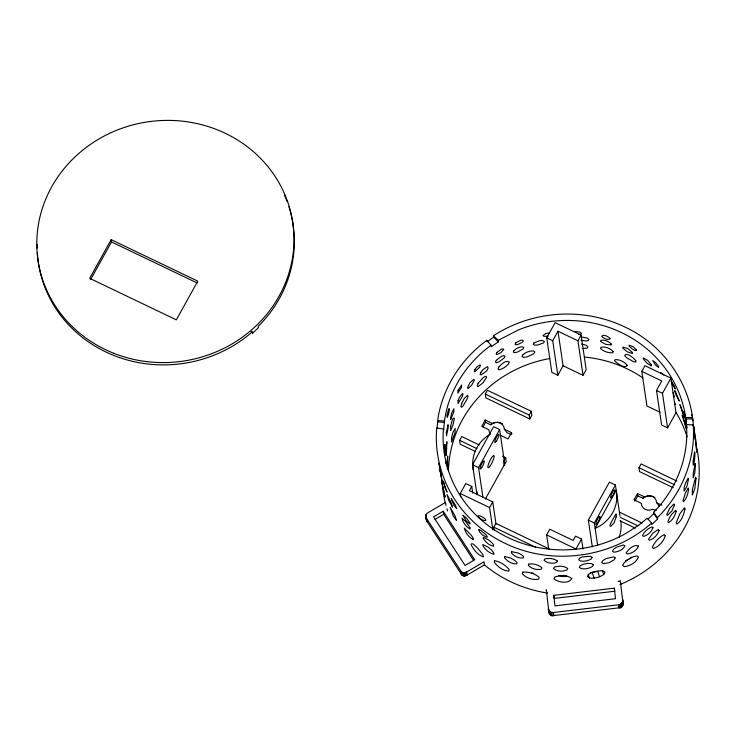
<?xml version="1.0" encoding="UTF-8"?>
<svg xmlns="http://www.w3.org/2000/svg" width="736" height="736" viewBox="0 0 736 736"><rect width="100%" height="100%" fill="white"/><g stroke="black" fill="none" stroke-linecap="round" stroke-linejoin="round"><path stroke-width="1.1" d="M426.052 514.565L425.693 516.258L426.374 518.208L461.518 572.01L463.882 572.856L466.33 572.185L484.012 561.78L484.463 564.852L466.79 575.248L464.333 575.929L461.969 575.083L427.046 521.557C426.07 518.889 424.718 514.124 428.122 512.624L445.501 502.44L445.961 505.512M622.978 604.808C621.368 590.76 625.876 609.877 618.948 607.835L553.886 615.535C547.704 618.718 547.4 600.732 549.277 613.539M447.7 468.869L447.681 456.062L447.083 461.288L447.378 469.246M510.894 434.498L506.856 432.566L504.316 429.143A7.7 7.231 -8.4 0 0 492.936 423.2L490.572 424.755L485.558 422.354L485.217 420.044L492.448 423.513M659.171 506.055L656.632 502.624A7.7 7.231 -8.4 0 0 645.251 496.68L642.878 498.244L637.827 495.825L637.486 493.525L644.745 497.002M660.827 373.529L660.882 372.609L663.826 375.13M437.046 428.481L438.205 416.705A128.772 120.934 -8.4 0 1 481.243 344.65L486.846 340.317L491.013 345.267L491.234 346.72L498.438 341.789L498.217 340.326L493.396 335.782L494.15 335.276A128.772 120.934 -8.4 0 1 624.928 327.023C663.338 344.761 691.141 383.879 693.422 426.328L693.22 424.948L686.421 424.617L686.762 431.084A121.992 114.568 -8.4 0 1 681.453 466.707L678.978 473.57A121.992 114.568 -8.4 0 1 655.187 510.674L653.614 512.238L653.816 513.618L657.598 519.036L651.802 524.446L651.599 523.057L647.22 518.264L638.25 525.522L625.48 533.664A121.992 114.568 -8.4 0 1 447.47 467.618L445.666 460.644A121.992 114.568 -8.4 0 1 443.219 432.023L443.468 428.968L436.77 428.048L436.457 431.848A128.772 120.934 -8.4 0 0 504.942 543.288C552.138 566.324 612.426 557.98 651.599 523.057M443.468 428.968L443.679 430.348C444.259 418.858 446.485 407.477 450.892 396.741A121.992 114.568 -8.4 0 1 485.65 349.416L491.013 345.267M548.467 609.132L549.948 611.809L553.076 612.545L618.866 604.753L621.221 603.814L622.527 601.744M603.741 574.457L604.974 572.102L602.922 570.796C597.945 570.547 592.958 571.771 588.644 574.273L587.356 576.463L589.472 577.962C594.495 578.827 599.61 577.318 603.741 574.457L602.434 570.842M111.164 239.632L89.7 278.328L176.318 319.847L197.791 281.152L111.164 239.632L111.504 241.932L90.583 279.643M475.511 451.536L460.193 444.194L459.632 440.358L461.739 436.558L479.09 444.884M485.309 394.073L487.416 390.273L531.328 411.323L531.889 415.159L529.782 418.959L485.88 397.909L485.309 394.073L529.221 415.113L529.782 418.959M485.217 420.044L481.749 426.31L488.943 429.833A7.7 7.231 -8.4 0 0 490.544 434.019M483.074 426.825L485.558 422.354M476.992 494.767L472.549 464.701L493.644 426.678L499.634 429.539L504.74 464.103M460.736 496.864L460.248 493.516L465.778 483.534L471.767 486.404L472.76 493.102M563.086 365.774L557.824 375.259L551.834 372.388L546.728 337.833L555.146 322.653L581.09 335.092L586.196 369.656L583.041 375.342L563.086 365.774L557.98 331.218L577.935 340.777L583.041 375.342M482.982 497.674L478.538 467.572L499.634 429.539M471.767 486.404L469.393 490.691L492.743 501.888L496.036 524.188M557.824 375.259L552.718 340.694L557.98 331.218M504.316 429.198L511.566 432.676L508.088 438.932L500.83 435.454L500.324 435.776M502.578 456.145L505.641 457.608L503.534 461.408L504.105 465.244M529.221 415.113L531.328 411.323M485.309 499.128L506.212 461.454L505.641 457.608M577.935 340.777L581.09 335.092M492.881 529.883L489.587 507.582L492.743 501.888M494.298 530.454L493.81 527.188L495.917 523.397L548.918 548.808M548.789 549.433L546.646 534.934L549.801 529.248L573.16 540.436L575.534 536.148L581.523 539.019L583.004 549.056M641.801 371.395L644.957 365.709L670.91 378.148L676.007 412.703L667.589 427.883L661.6 425.012L656.503 390.448L661.765 380.963L641.801 371.395L646.907 405.959L659.879 412.178M592.314 546.866L588.358 520.104L609.408 482.163L615.397 485.033L620.006 516.23M581.523 539.019L575.984 549.001L546.646 534.934M667.589 427.883L662.483 393.318L670.91 378.148M597.632 545.192L594.348 522.974L615.397 485.033M673.256 487.729L639.556 471.583L638.986 467.737L641.093 463.947L676.835 481.077M637.486 493.525L634.018 499.781L641.258 503.314A7.7 7.231 -8.4 0 0 652.639 509.257L656.227 510.434M634.855 501.188L637.827 495.825M653.816 513.618L648.094 519.064M657.598 519.036L657.395 517.656C681.849 493.792 695.851 459.181 693.22 424.948M631.221 557.262L629.206 558.928M251.16 331.467L252.66 333.114L258.456 327.713L258.244 326.333A128.772 120.934 -8.4 0 0 294.198 235.686L293.038 224.351A128.772 120.934 -8.4 0 0 289.736 209.53M628.176 559.461L624.202 562.7L622.674 565.368L624.321 566.637C630.136 565.966 636.208 562.58 638.508 557.005L636.962 555.873L633.07 556.867L625.655 560.731M490.572 424.755L491.326 424.212M642.878 498.244L643.65 497.683M493.396 335.782L493.617 337.244L487.057 341.771L486.846 340.317M498.217 340.326L518.126 330.05A121.992 114.568 -8.4 0 1 685.529 416.742L686.587 425.27M443.21 511.235L433.55 516.893L465.06 565.441L474.711 559.783L443.21 511.235L443.661 514.308L473.312 560.004M434.976 519.395L443.661 514.308M578.79 334.586L580.842 334.135L581.403 333.261L579.756 332.065L575.074 331.43M590.336 572.626L597.678 571.366L599.628 576.803M548.072 336.186L543.95 336.315L542.993 335.533L545.9 333.463L549.212 333.022M618.047 581.311L620.328 581.044L620.779 584.117M553.748 595.341L614.321 588.165L614.772 591.238L554.199 598.405L553.748 595.341L554.953 605.875L615.526 598.708L614.321 588.165M566.932 576.012L561.412 576.141L558.431 575.414M685.621 417.45L692.456 417.588M685.823 418.839L692.659 418.968M581.523 344.025L586.086 345.221L587.972 346.748L587.319 348.091L582.185 348.551M581.486 336.932L587.254 338.118L588.901 339.434L588.45 340.464L585.994 340.998L580.962 340.234M437.644 420.468L444.369 421.047M437.846 421.848L444.581 422.436M531.843 572.939L533.416 573.326M546.728 337.833L552.718 340.694M656.503 390.448L662.483 393.318M638.986 467.737L674.728 484.868M656.632 502.697L661.774 505.163M111.504 241.932L197.092 282.955M619.5 512.192L641.967 522.956M459.632 440.358L476.992 448.675M620.457 517.454L637.818 525.771M620.006 520.803L635.324 528.144M588.358 520.104L594.348 522.974M472.549 464.701L478.538 467.572M460.248 493.516L489.587 507.582M493.81 527.188L535.606 547.225M673.274 395.848L674.406 396.925L673.081 392.665M493.617 337.244L498.438 341.789M674.792 404.276L675.124 404.598L674.443 401.902M653.614 512.238L657.395 517.656M592.232 572.718L594.2 578.183M588.165 574.319L589.472 577.962M691.766 414.745L692.861 420.817M623.024 603.428L620.328 581.044M692.374 418.664L692.705 420.403M686.421 424.617L686.624 425.997M622.435 602.076L622.886 605.148M622.306 602.407L622.757 605.48M622.15 602.72L622.601 605.792M621.957 603.023L622.408 606.096M621.736 603.308L622.187 606.381M621.497 603.575L621.948 606.648M621.221 603.814L621.681 606.887M620.926 604.035L621.386 607.108M620.623 604.228L621.074 607.301M620.292 604.394L620.742 607.467M618.866 604.753L619.316 607.826M618.498 604.762L618.948 607.835M553.435 612.462L553.886 615.535M553.076 612.545L553.527 615.618M551.604 612.527L552.055 615.6M551.246 612.444L551.696 615.517M550.896 612.324L551.347 615.397M550.565 612.186L551.016 615.259M550.243 612.012L550.703 615.084M549.948 611.809L550.399 614.882M549.672 611.588L550.123 614.661M546.747 592.885L546.296 589.812L548.927 612.205M549.415 611.331L549.875 614.404M549.194 611.064L549.645 614.137M548.992 610.77L549.442 613.842M511.566 432.676L511.787 434.212M466.624 571.964L467.084 575.037M466.33 572.185L466.79 575.248M464.977 572.755L465.437 575.828M464.618 572.82L465.069 575.892M464.25 572.856L464.701 575.929M463.882 572.856L464.333 575.929M463.514 572.829L463.965 575.902M463.146 572.764L463.597 575.837M462.797 572.672L463.248 575.745M462.447 572.553L462.907 575.626M462.125 572.396L462.576 575.469M461.812 572.212L462.263 575.285M461.518 572.01L461.969 575.083M460.589 570.943L461.049 574.016M460.432 570.63L460.883 573.703M426.595 518.484L427.046 521.557M425.914 514.887L426.365 517.96M425.96 516.249L426.825 521.281M425.886 516.589L426.19 518.641M425.702 515.918L426.245 520.021M252.66 333.114L252.457 331.734A128.772 120.934 -8.4 0 1 117.19 356.748A128.772 120.934 -8.4 0 1 37.334 252.844M686.909 426.76L687.074 427.91M445.685 462.144L445.915 463.947M448.445 471.215A121.992 114.568 -8.4 0 1 549.663 358.552M584.522 357.089A121.992 114.568 -8.4 0 1 642.822 377.862M675.998 412.445A121.992 114.568 -8.4 0 1 687.139 436.825M696.734 447.718A128.772 120.934 -8.4 0 1 620.025 584.504M547.566 593.078A128.772 120.934 -8.4 0 1 484.205 564.733M447.571 510.94A128.772 120.934 -8.4 0 1 446.918 508.87M445.206 502.578A128.772 120.934 -8.4 0 1 442.41 485.456M490.884 424.479A9.964 9.356 -8.4 0 1 502.578 423.954M643.2 497.968A9.964 9.356 -8.4 0 1 654.893 497.435M37.15 248.096A128.772 120.934 -8.4 0 1 37.14 244.288M284.482 195.242A128.772 120.934 -8.4 0 1 285.614 197.864M285.973 198.748A128.772 120.934 -8.4 0 1 287.012 201.406M288.898 206.798A128.772 120.934 -8.4 0 1 289.469 208.619M473.34 470.074A36.368 34.16 -8.4 0 1 489.946 434.35M477.057 494.518A36.368 34.16 -8.4 0 1 477.048 491.648M620.678 520.536A36.23 34.022 -8.4 0 1 619.004 537.519M470.019 527.822L470.01 529.018C466.1 526.856 462.861 522.468 461.996 518.144L465.888 521.741L470.019 527.822M445.234 454.397L445.216 455.704L444.894 444.378L445.234 454.397M451.26 498.649L453.799 505.098L456.578 508.65L455.556 505.374L451.26 498.649M695.364 438.371L695.336 439.806L693.735 426.337L695.364 438.371M696.734 450.874L696.688 452.272L695.428 437.8L696.734 450.874M446.338 432.446L446.494 435.868L448.141 428.131L448.068 424.718L446.338 432.446M446.421 453.698L446.218 455.345L445.85 449.806L446.872 441.729L446.421 453.698M693.202 461.058C692.732 473.8 695.971 453.321 694.563 451.849L693.202 461.058M695.989 478.575L694.876 488.446L692.337 495.024L692.447 489.238L695.64 477.112L695.989 478.575M658.591 366.648L658.564 367.42L655.601 365.194L652.703 360.484L655.702 362.682L658.591 366.648M695.465 464.83L694.802 472.871L693.202 477.995L693.248 473.092L695.207 463.514L695.465 464.83M504.638 556.536L504.546 557.888C507.5 561.366 512.118 564.383 516.847 563.84L516.966 562.46L514.62 560.326L510.83 558.1L504.638 556.536M447.102 415.233L447.166 417.321C450.046 412.326 450.101 401.442 447.102 415.233M494.463 560.648L494.316 562.267C497.766 566.876 502.992 570.915 508.935 571.062L509.128 569.379C505.319 565.156 500.167 561.494 494.463 560.648M450.533 417.892L450.763 419.428L453.799 411.958L453.9 408.71L451.711 412.859L450.533 417.892M451.6 437.745L451.591 442.078L455.05 432.584L455.152 428.288L452.75 432.915L451.6 437.745M463.036 515.329L466.247 520.959L469.899 524.014L470.037 523.14L466.624 518.199L463.036 515.329M450.662 426.365L450.607 430.615L452.75 425.739L454.452 418.526C452.925 415.748 451.039 424.635 450.662 426.365M651.498 365.001L651.388 365.93L647.238 363.382L643.218 358.855L643.347 357.917L647.662 360.336L651.498 365.001M483.414 537.363L483.267 538.513C485.613 542.055 489.146 545.496 493.488 546.158L493.672 544.962L491.786 542.644L488.649 539.957L483.414 537.363M688.528 479.191L686.936 486.257L684.066 491.068L684.222 487.103L685.575 483.175L688.142 478.253L688.528 479.191M635.886 360.87L635.702 362.066L633.494 361.707L626.603 357.714L624.597 355.552C626.557 351.679 634.138 358.377 635.886 360.87M688.583 489.21C687.939 493.663 686.716 498.548 683.413 501.74L683.045 500.526L685.428 492.927L688.252 487.996L688.583 489.21M636.392 349.848L636.226 350.612L634.717 350.327L632.436 349.103L628.976 345.929L629.16 345.147L632.988 346.619L636.392 349.848M616.124 516.966L614.128 522.716L611.018 526.176A6.707 1.638 -54.9 0 1 610.613 523.462L615.728 514.252A6.707 1.012 -73.7 0 1 616.124 516.966M458.096 400.568L458.013 403.641L462.337 396.538L462.935 394.183L462.475 393.484L459.384 397.385L458.096 400.568M632.454 352.572L632.242 353.519L627.302 351.817L622.748 348.082L623.006 347.088L628.047 348.671L632.454 352.572M627.32 365.369C625.112 369.27 617.127 363.244 614.68 361.026L614.992 359.692C619.684 359.232 624.358 361.836 627.32 365.369M685.023 508.981C683.772 514.492 681.794 520.784 676.881 524.115L676.191 522.808L679.834 513.884L684.416 507.693L685.023 508.981M528.678 564.116L528.356 565.478C531.696 568.781 536.976 570.382 541.54 569.112L541.889 567.695C538.292 564.806 533.26 563.307 528.678 564.116M458.068 390.365L457.82 393.144L461.352 387.725L461.674 384.965L458.068 390.365M461.711 403.438L460.911 406.373L461.398 407.348L462.981 405.996L467.066 399.151L467.976 396.262L467.461 395.278L464.122 398.691L461.711 403.438M478.878 529.708L479.311 531.585L482.494 534.998L486.965 537.4L487.232 536.516L485.797 534.575L480.654 530.343L478.878 529.708M467.572 387.55L468.032 388.645L471.804 384.992L474.389 380.006L473.763 379.334L469.862 382.895L467.572 387.55M522.808 572.176L522.339 573.822C526.36 578.183 532.846 580.373 538.669 579.168L539.184 577.41C534.851 573.51 528.577 571.605 522.808 572.176M674.553 504.767L671.812 511.134L667.35 515.412L666.687 514.547L669.686 508.355L673.928 503.93L674.553 504.767M511.778 551.742L511.4 552.92C514.16 556.333 518.88 558.55 523.278 557.925L523.682 556.683L521.686 554.834L518.107 552.975L511.778 551.742M676.172 511.345C674.894 515.743 672.621 520.389 668.472 522.707L667.92 521.603L669.024 518.576L671.352 514.768L675.648 510.25L676.172 511.345M613.106 351.569L612.72 352.783C608.332 353.142 603.75 351.477 600.512 348.542L600.935 347.254C605.286 346.352 610.227 348.211 613.106 351.569M611.257 344.016L610.926 345.009L605.397 344.236L600.558 341.338L600.926 340.299C604.652 339.655 608.736 341.265 611.257 344.016M665.188 535.744C663.605 541.475 659.024 546.489 653.467 548.522L652.381 547.336C654.58 541.917 659.005 537.271 664.203 534.621L665.188 535.744M478.152 383.217L477.167 385.848L477.866 386.74L482.982 382.913L486.698 377.209L485.935 376.271L483.534 377.274L478.152 383.217M480.912 372.26L480.148 374.293L480.912 374.891C483.239 373.557 489.964 369.472 487.618 366.546L482.936 369.628L480.912 372.26M475.014 369.408L474.288 371.22L474.665 371.91L479.624 367.273L480.415 365.507L480.019 364.808L476.634 367.19L475.014 369.408M567.622 568.44L567.014 569.968C562.764 571.771 557.198 571.706 553.555 568.624L554.171 567.143C558.458 565.8 563.886 565.634 567.622 568.44M659.097 530.49C657.542 534.879 653.954 538.89 649.419 540.252L648.572 539.23L652.666 533.333L658.324 529.506L659.097 530.49M652.979 527.684C651.553 531.916 647.772 535.21 643.54 536.452L642.537 535.587C644.193 531.493 647.993 528.476 652.041 526.884L652.979 527.684M610.126 338.569C608.286 340.961 603.529 338.137 601.68 336.324C603.446 333.813 608.405 336.628 610.126 338.569M571.771 578.487C568.827 584.375 558.118 582.36 553.904 578.809L554.806 576.987C560.206 575.414 567.051 574.853 571.771 578.487M496.285 360.309L495.475 362.103L496.45 362.728L498.842 361.956L504.132 358L504.979 356.261L503.976 355.58L501.51 356.215L496.285 360.309M557.345 561.044L556.683 562.424C552.552 563.905 547.336 563.371 544.042 560.335L544.686 559.001C548.826 557.971 553.932 558.238 557.345 561.044M513.774 350.916L513.286 351.937L514.473 352.618L517.196 352.185L522.937 349.066L523.747 347.548L522.532 346.776L519.772 347.098L516.552 348.496L513.774 350.916M638.462 546.149C636.704 550.537 631.939 553.472 627.33 553.969L626.152 552.957C628.277 549.544 634.285 543.564 638.462 546.149M499.072 366.703L497.968 368.948L498.98 369.822C503.185 368.745 507.49 366.243 509.422 362.213C506.166 359.481 501.474 364.348 499.072 366.703M593.363 564.733L592.48 566.462C589.094 568.514 585.019 569.425 581.118 568.542L579.324 567.29L580.226 565.634L583.482 564.208L587.816 563.399L591.588 563.583L593.363 564.733M624.818 545.827C623.061 549.985 618.102 551.926 613.824 552.166L612.462 551.19L613.53 549.323L616.556 547.161L623.521 544.98L624.818 545.827M533.996 342.912L533.278 344.338L534.667 345.12L537.648 345.064L543.646 342.866L544.373 341.532L542.975 340.621L539.985 340.602L533.996 342.912M592.038 557.391L591.164 559.01C587.935 560.906 584.062 561.798 580.373 560.924L578.698 559.728L579.591 558.173L582.7 556.858L590.382 556.278L592.038 557.391M615.167 557.879L614.128 559.838L608.847 562.792L603.226 563.601L601.689 562.525L602.747 560.639L606.013 558.642L613.658 556.876L615.167 557.879M496.984 352.378L496.147 353.915L496.726 354.586L500.811 352.746L503.7 349.536L503.111 348.846L501.271 349.223L496.984 352.378M616.188 490.415L595.139 528.356A36.23 34.022 -8.4 0 0 616.188 490.415M523.094 354.513L522.036 356.38L523.388 357.356L526.645 357.061L533.738 353.786L534.833 351.983L533.453 350.943L530.113 351.072L526.176 352.461L523.094 354.513M515.872 342.764L515.025 344.098L515.752 344.788L517.767 344.577L522.477 342.176L523.351 340.888L522.606 340.17L520.536 340.28L515.872 342.764M493.727 554.042C489.063 553.352 485.521 549.571 482.917 545.9L482.862 544.53L488.088 547.161L491.528 550.031L493.681 552.672L493.727 554.042M483.092 556.738C477.554 554.953 473.92 549.764 471.132 544.925C470.939 539.359 482.522 553.794 483.074 555.045L483.092 556.738M473.257 539.552C468.887 537.473 465.373 532.781 464.315 528.108L471.233 535.164L473.138 538.154L473.257 539.552M671.379 381.147L672.032 383.76L675.28 389.04L674.415 386.188L671.379 381.147M456.504 520.462L453.284 516L450.202 507.408L454.968 515.743L456.504 520.462M452.419 506.938L448.61 500.066L447.065 494.482L451.131 502.67L452.419 506.938M675.602 391.69L674.673 390.696L675.676 394.091L679.31 401.056L675.602 391.69M682.925 416.438L682.125 415.242L686.513 429.051L682.925 416.438M680.634 405.849L679.843 404.607L684.25 417.459L680.634 405.849M446.973 491.97L444.958 487.71L443.302 481.224L446.973 491.97M445.096 496.892L441.922 482.816L445.096 496.892M442.189 482.006L439.778 468.62L442.189 482.006M440.974 474.49L438.96 463.321L440.974 474.49M684.232 412.804L683.818 411.553L686.246 422.593L684.232 412.804M113.896 353.326A128.772 120.934 -8.4 0 0 293.213 225.814A128.772 120.934 -8.4 0 0 89.084 145.332A128.772 120.934 -8.4 0 0 113.896 353.326M479.338 517.997A4.517 1.26 29 0 0 485.815 520.361A4.517 1.26 29 0 0 480.461 516.12A4.517 1.26 29 0 0 479.338 517.997M481.776 467.489A4.517 0.902 -64.4 0 0 484.141 460.902A4.517 0.902 -64.4 0 0 480.534 466.458A4.517 0.902 -64.4 0 0 481.776 467.489M496.506 440.928A4.517 0.902 -64.4 0 0 498.87 434.341A4.517 0.902 -64.4 0 0 495.264 439.889A4.517 0.902 -64.4 0 0 496.506 440.928M489.707 466.495A6.78 1.362 -64.4 0 0 494.15 455.961A6.78 1.362 -64.4 0 0 489.118 462.502A6.78 1.362 -64.4 0 0 489.707 466.495M612.159 496.588A4.517 0.902 -64.4 0 0 614.68 489.863A4.517 0.902 -64.4 0 0 611.119 495.162A4.517 0.902 -64.4 0 0 612.159 496.588M597.411 523.176A4.517 0.902 -64.4 0 0 599.932 516.451A4.517 0.902 -64.4 0 0 596.372 521.75A4.517 0.902 -64.4 0 0 597.411 523.176"/></g></svg>
